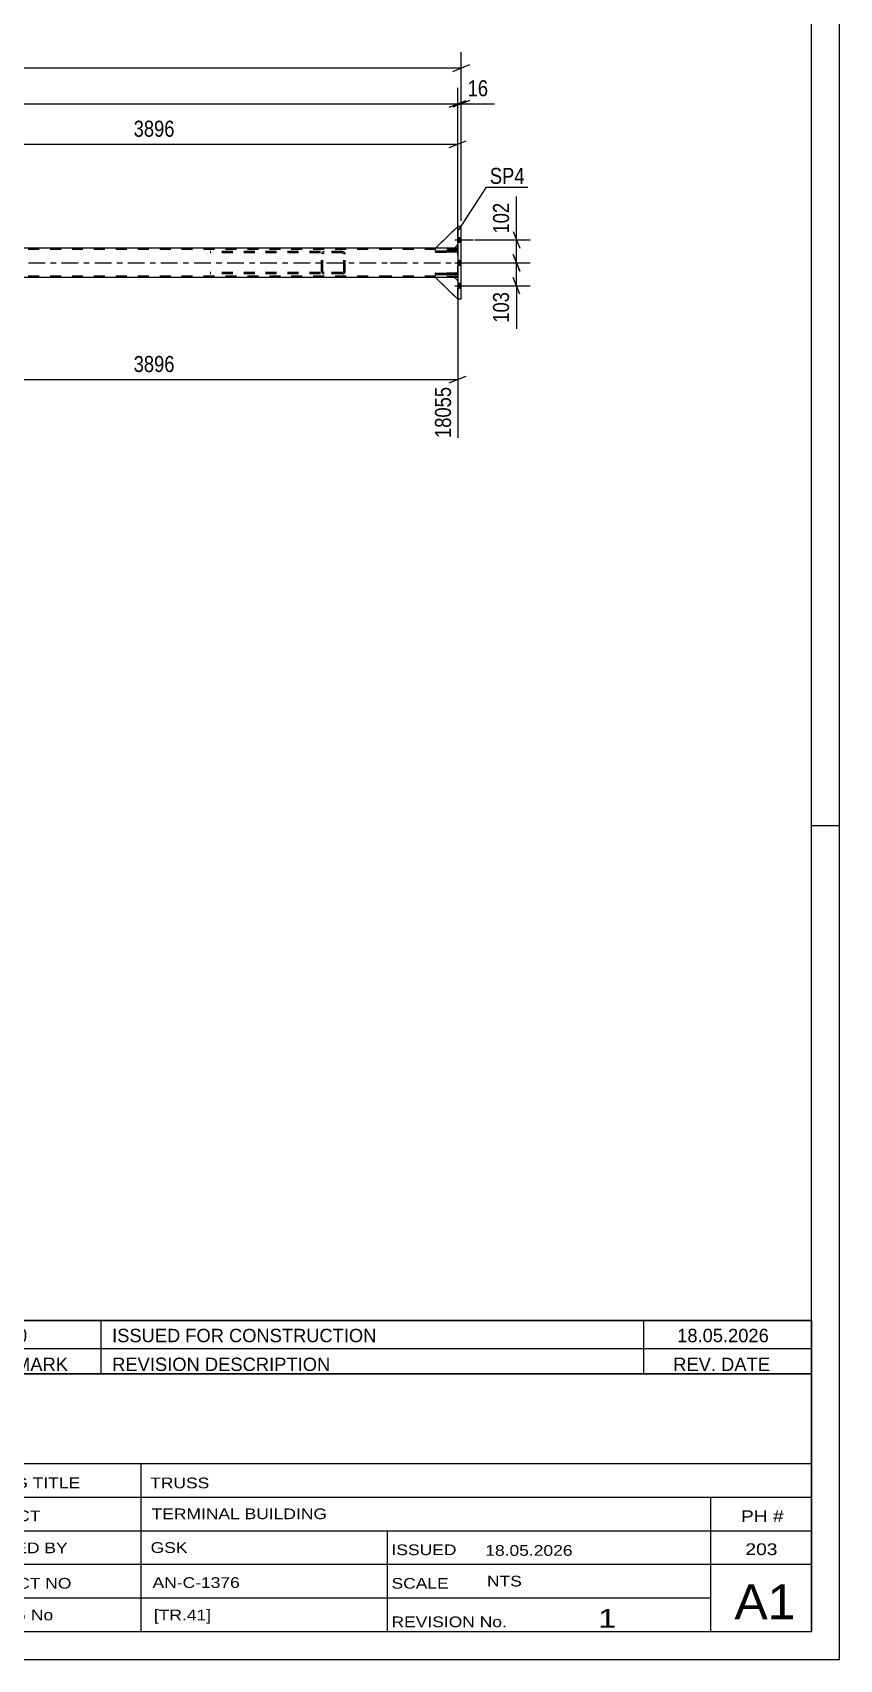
# Model space of a CAD drawing. Header units: millimetres. Extents: x 0 to 841, y 0 to 594.
# Drawn here: x 696.8 to 841, y 0 to 290.7 of the extents above; entities that cross this region are included whole.
import ezdxf

# ---------------------------------------------------------------- set-up
doc = ezdxf.new("R2010")
doc.units = ezdxf.units.MM
doc.linetypes.add('DXK_LINE_DOT2', pattern=[3.9198, 1.9599, -1.9599])
doc.linetypes.add('DXK_LINE_DOT3', pattern=[5.9187, 2.979, -0.9799, 0.9799, -0.9799])
doc.styles.add('Arial Narrow', font='ARIALN.TTF', dxfattribs={"height": 0.2})

# ---------------------------------------------------------------- blocks, each defined once
blk = doc.blocks.new('Unknown-247343380-1135 - 18088')
at = {"color": 5, "linetype": 'Continuous'}
for p, q in [((841, 0), (841, 594)), ((836, 5), (836, 589)), ((841, 149), (836, 149)), ((5, 5), (836, 5)), ((0, 0), (841, 0))]:
    blk.add_line(p, q, dxfattribs=at)
blk = doc.blocks.new('Part-247343380-4172 - 4156')
at = {"color": 7, "linetype": 'DXK_LINE_DOT2'}
for p, q in [((752.16, 251.59), (728.54, 251.59)), ((752.16, 251.35), (728.54, 251.35)), ((748.46, 251.29), (748.42, 251.11)), ((748.42, 248.07), (748.42, 251.11)), ((748.67, 251.11), (748.69, 251.2)), ((748.67, 248.07), (748.67, 251.11)), ((748.69, 251.2), (748.75, 251.28)), ((748.93, 251.59), (748.73, 251.55)), ((748.75, 251.28), (748.83, 251.33)), ((748.83, 251.33), (748.93, 251.35)), ((752.36, 251.55), (752.16, 251.59)), ((752.16, 251.35), (752.26, 251.33)), ((752.26, 251.33), (752.34, 251.28)), ((752.34, 251.28), (752.4, 251.2)), ((752.4, 251.2), (752.42, 251.11)), ((752.42, 248.07), (752.42, 251.11)), ((752.67, 251.11), (752.63, 251.29)), ((752.67, 248.07), (752.67, 251.11)), ((752.16, 247.83), (728.54, 247.83)), ((752.16, 247.59), (728.54, 247.59)), ((748.42, 248.07), (748.46, 247.89)), ((748.69, 247.98), (748.67, 248.07)), ((748.75, 247.9), (748.69, 247.98)), ((748.73, 247.63), (748.93, 247.59)), ((748.83, 247.85), (748.75, 247.9)), ((748.93, 247.83), (748.83, 247.85)), ((752.26, 247.85), (752.16, 247.83)), ((752.16, 247.59), (752.36, 247.63)), ((752.34, 247.9), (752.26, 247.85)), ((752.4, 247.98), (752.34, 247.9)), ((752.42, 248.07), (752.4, 247.98)), ((752.63, 247.89), (752.67, 248.07))]:
    blk.add_line(p, q, dxfattribs=at)
for centre, start, end in [((748.91, 251.09), 110.7583, 155.68), ((752.18, 251.09), 24.32, 69.2417), ((748.91, 248.09), 204.32, 249.2417), ((752.18, 248.09), 290.7583, 335.68)]:
    blk.add_arc(centre, 0.496, start, end, dxfattribs=at)
blk = doc.blocks.new('Part-247343380-4177 - 4156')
at = {"color": 2, "linetype": 'Continuous'}
for p, q in [((773.41, 256.09), (772.77, 256.09)), ((772.77, 256.09), (772.77, 243.09)), ((773.41, 243.09), (773.41, 256.09)), ((773.41, 243.09), (772.77, 243.09))]:
    blk.add_line(p, q, dxfattribs=at)
at = {"color": 7, "linetype": 'DXK_LINE_DOT2'}
for p, q in [((772.77, 243.09), (772.77, 256.09)), ((773.41, 243.09), (773.41, 256.09))]:
    blk.add_line(p, q, dxfattribs=at)
blk = doc.blocks.new('Part-247343380-4390 - 4156')
at = {"color": 7, "linetype": 'DXK_LINE_DOT2'}
for p, q in [((772.17, 246.95), (768.77, 246.95)), ((768.77, 246.95), (772.77, 243.09)), ((772.77, 246.35), (772.17, 246.95)), ((772.77, 243.09), (772.77, 246.35))]:
    blk.add_line(p, q, dxfattribs=at)
blk = doc.blocks.new('Part-247343380-4376 - 4156')
at = {"color": 2, "linetype": 'Continuous'}
for p, q in [((768.77, 251.71), (772.77, 251.71)), ((768.77, 251.47), (768.77, 251.71)), ((772.77, 251.47), (768.77, 251.47)), ((772.77, 251.71), (772.77, 251.47))]:
    blk.add_line(p, q, dxfattribs=at)
at = {"color": 7, "linetype": 'DXK_LINE_DOT2'}
for p, q in [((772.17, 251.47), (772.17, 251.71)), ((772.77, 251.47), (772.77, 251.71))]:
    blk.add_line(p, q, dxfattribs=at)
blk = doc.blocks.new('Part-247343380-4369 - 4156')
at = {"color": 7, "linetype": 'DXK_LINE_DOT2'}
for p, q in [((760.67, 251.99), (97.93, 251.99)), ((772.77, 251.99), (760.77, 251.99)), ((772.77, 252.23), (772.77, 246.95)), ((760.67, 247.19), (97.93, 247.19)), ((772.77, 247.19), (760.77, 247.19)), ((772.77, 246.95), (772.77, 246.99))]:
    blk.add_line(p, q, dxfattribs=at)
at = {"color": 2, "linetype": 'Continuous'}
for p, q in [((760.67, 252.23), (243.75, 252.23)), ((772.77, 252.23), (760.77, 252.23)), ((760.67, 246.95), (669.43, 246.95)), ((772.77, 246.95), (760.77, 246.95))]:
    blk.add_line(p, q, dxfattribs=at)
at = {"color": 7, "linetype": 'DXK_LINE_DOT3'}
for p, q in [((98.27, 249.59), (760.67, 249.59)), ((760.77, 249.59), (772.77, 249.59))]:
    blk.add_line(p, q, dxfattribs=at)
blk = doc.blocks.new('Part-247343380-4373 - 4156')
at = {"color": 2, "linetype": 'Continuous'}
for p, q in [((768.77, 247.71), (772.77, 247.71)), ((768.77, 247.47), (768.77, 247.71)), ((772.77, 247.47), (768.77, 247.47)), ((772.77, 247.71), (772.77, 247.47))]:
    blk.add_line(p, q, dxfattribs=at)
at = {"color": 7, "linetype": 'DXK_LINE_DOT2'}
for p, q in [((772.17, 247.47), (772.17, 247.71)), ((772.77, 247.47), (772.77, 247.71))]:
    blk.add_line(p, q, dxfattribs=at)
blk = doc.blocks.new('Part-247343380-4377 - 4156')
at = {"color": 7, "linetype": 'DXK_LINE_DOT2'}
for p, q in [((772.77, 247.71), (768.77, 247.71)), ((768.77, 247.71), (768.77, 247.47)), ((768.77, 247.47), (772.77, 247.47)), ((772.17, 247.47), (772.17, 247.71)), ((772.77, 247.47), (772.77, 247.71)), ((772.77, 247.71), (772.77, 247.47))]:
    blk.add_line(p, q, dxfattribs=at)
blk = doc.blocks.new('Part-247343380-4380 - 4156')
at = {"color": 7, "linetype": 'DXK_LINE_DOT2'}
for p, q in [((772.77, 251.71), (768.77, 251.71)), ((768.77, 251.71), (768.77, 251.47)), ((768.77, 251.47), (772.77, 251.47)), ((772.17, 251.47), (772.17, 251.71)), ((772.77, 251.47), (772.77, 251.71)), ((772.77, 251.71), (772.77, 251.47))]:
    blk.add_line(p, q, dxfattribs=at)
blk = doc.blocks.new('Part-247343380-4383 - 4156')
at = {"color": 2, "linetype": 'Continuous'}
for p, q in [((772.77, 256.09), (768.77, 252.23)), ((772.77, 252.83), (772.17, 252.23))]:
    blk.add_line(p, q, dxfattribs=at)
at = {"color": 7, "linetype": 'DXK_LINE_DOT2'}
for p, q in [((772.77, 256.09), (772.77, 252.83)), ((772.77, 256.09), (772.77, 256.09)), ((772.77, 256.09), (772.77, 256.09)), ((772.17, 252.23), (768.77, 252.23))]:
    blk.add_line(p, q, dxfattribs=at)
blk = doc.blocks.new('Part-247343380-4386 - 4156')
at = {"color": 7, "linetype": 'DXK_LINE_DOT2'}
for p, q in [((768.77, 252.23), (772.77, 256.09)), ((772.77, 256.09), (772.77, 252.83)), ((772.17, 252.23), (768.77, 252.23)), ((772.77, 252.83), (772.17, 252.23))]:
    blk.add_line(p, q, dxfattribs=at)
blk = doc.blocks.new('Part-247343380-4389 - 4156')
at = {"color": 2, "linetype": 'Continuous'}
for p, q in [((772.77, 243.09), (768.77, 246.95)), ((772.77, 246.35), (772.17, 246.95))]:
    blk.add_line(p, q, dxfattribs=at)
at = {"color": 7, "linetype": 'DXK_LINE_DOT2'}
for p, q in [((772.17, 246.95), (768.77, 246.95)), ((772.77, 243.09), (772.77, 246.35)), ((772.77, 243.09), (772.77, 243.09)), ((772.77, 243.09), (772.77, 243.09))]:
    blk.add_line(p, q, dxfattribs=at)
blk = doc.blocks.new('Bolt-247343380-4391 - 4156')
at = {"linetype": 'Continuous'}
for points in [[(772.77, 254.13), (772.77, 253.25), (773.41, 253.25), (773.41, 254.13)], [(772.77, 254.13), (772.77, 253.25), (773.41, 253.25), (773.41, 254.13)], [(772.77, 254.13), (772.77, 253.25), (773.41, 253.25), (773.41, 254.13)], [(772.77, 250.05), (772.77, 249.17), (773.41, 249.17), (773.41, 250.05)], [(772.77, 250.05), (772.77, 249.17), (773.41, 249.17), (773.41, 250.05)], [(772.77, 245.93), (772.77, 245.05), (773.41, 245.05), (773.41, 245.93)], [(772.77, 245.93), (772.77, 245.05), (773.41, 245.05), (773.41, 245.93)], [(772.77, 245.93), (772.77, 245.05), (773.41, 245.05), (773.41, 245.93)]]:
    blk.add_hatch(color=1, dxfattribs=at).paths.add_polyline_path(points)
at = {"color": 1, "linetype": 'Continuous'}
for p, q in [((772.25, 253.69), (775.57, 253.69)), ((772.25, 253.69), (775.57, 253.69)), ((772.25, 253.69), (775.57, 253.69)), ((772.77, 254.13), (773.41, 254.13)), ((772.77, 254.13), (773.41, 254.13)), ((772.77, 254.13), (773.41, 254.13)), ((772.77, 253.25), (773.41, 253.25)), ((772.77, 253.25), (773.41, 253.25)), ((772.77, 253.25), (773.41, 253.25)), ((772.77, 250.05), (773.41, 250.05)), ((772.77, 250.05), (773.41, 250.05)), ((772.25, 249.61), (775.57, 249.61)), ((772.25, 249.61), (775.57, 249.61)), ((772.77, 249.17), (773.41, 249.17)), ((772.77, 249.17), (773.41, 249.17)), ((772.25, 245.49), (775.57, 245.49)), ((772.25, 245.49), (775.57, 245.49)), ((772.25, 245.49), (775.57, 245.49)), ((772.77, 245.93), (773.41, 245.93)), ((772.77, 245.93), (773.41, 245.93)), ((772.77, 245.93), (773.41, 245.93)), ((772.77, 245.05), (773.41, 245.05)), ((772.77, 245.05), (773.41, 245.05)), ((772.77, 245.05), (773.41, 245.05))]:
    blk.add_line(p, q, dxfattribs=at)
blk = doc.blocks.new('StraightDimension-247343380-4450 - 4156')
at = {"color": 7, "linetype": 'Continuous'}
for p, q in [((664.23, 261.63), (664.23, 273.62)), ((772.77, 253.23), (772.77, 273.62)), ((665.73, 271.37), (662.73, 270.17)), ((664.23, 270.77), (772.77, 270.77)), ((771.27, 270.17), (774.27, 271.37))]:
    blk.add_line(p, q, dxfattribs=at)
at = {"color": 0}
blk.add_wipeout([(722.76, 271.52), (722.76, 275.72), (714.25, 275.72), (714.25, 271.52)], dxfattribs=at)
at = {"color": 3, "style": 'Arial Narrow'}
blk.add_text('3896', height=2.863, dxfattribs=at).set_placement((714.85, 272.12))
blk = doc.blocks.new('StraightDimension-247343380-4443 - 4156')
at = {"color": 7, "linetype": 'Continuous'}
for p, q in [((771.91, 283.8), (774.91, 285)), ((773.41, 257.09), (773.41, 287.25)), ((96.63, 284.4), (773.41, 284.4))]:
    blk.add_line(p, q, dxfattribs=at)
blk = doc.blocks.new('StraightDimension-247343380-4486 - 4156')
at = {"color": 7, "linetype": 'Continuous'}
for p, q in [((772.77, 245.95), (772.77, 218.28)), ((664.23, 237.55), (664.23, 218.28)), ((665.73, 229.32), (662.73, 228.12)), ((664.23, 228.72), (772.77, 228.72)), ((771.27, 228.12), (774.27, 229.32))]:
    blk.add_line(p, q, dxfattribs=at)
at = {"color": 0}
blk.add_wipeout([(722.76, 229.47), (722.76, 233.67), (714.25, 233.67), (714.25, 229.47)], dxfattribs=at)
at = {"color": 0, "linetype": 'Continuous'}
blk.add_wipeout([(772.17, 228.02), (767.97, 228.02), (767.97, 217.68), (772.17, 217.68)], dxfattribs=at)
at = {"color": 3, "style": 'Arial Narrow'}
blk.add_text('3896', height=2.863, dxfattribs=at).set_placement((714.85, 230.07))
at = {"color": 3, "linetype": 'Continuous', "style": 'Arial Narrow'}
blk.add_text('18055', height=2.863, rotation=90.0002, dxfattribs=at).set_placement((771.57, 218.28))
blk = doc.blocks.new('StraightDimension-247343380-4508 - 4156')
at = {"color": 7, "linetype": 'Continuous'}
for p, q in [((772.77, 257.09), (772.77, 280.85)), ((773.41, 257.09), (773.41, 280.85)), ((771.27, 277.4), (774.27, 278.6)), ((774.91, 278.6), (771.91, 277.4)), ((772.77, 278), (773.41, 278))]:
    blk.add_line(p, q, dxfattribs=at)
at = {"color": 0}
blk.add_wipeout([(778.79, 278.75), (778.79, 282.95), (773.94, 282.95), (773.94, 278.75)], dxfattribs=at)
at = {"color": 7, "linetype": 'Continuous'}
blk.add_line((773.41, 278), (779.32, 278), dxfattribs=at)
blk.add_line((773.41, 278), (779.32, 278), dxfattribs=at)
at = {"color": 3, "style": 'Arial Narrow'}
blk.add_text('16', height=2.863, dxfattribs=at).set_placement((774.54, 279.35))
blk = doc.blocks.new('StraightDimension-247343380-4515 - 4156')
at = {"color": 7, "linetype": 'Continuous'}
for p, q in [((772.77, 257.09), (772.77, 280.85)), ((97.26, 278), (772.77, 278)), ((771.27, 277.4), (774.27, 278.6))]:
    blk.add_line(p, q, dxfattribs=at)
blk = doc.blocks.new('StraightDimension-247343380-33615 - 4156')
at = {"color": 7, "linetype": 'Continuous'}
for p, q in [((775.81, 253.69), (785.69, 253.69)), ((782.69, 255.19), (783.89, 252.19)), ((783.29, 249.59), (783.29, 253.69)), ((783.89, 248.09), (782.69, 251.09)), ((775.49, 249.59), (785.69, 249.59))]:
    blk.add_line(p, q, dxfattribs=at)
at = {"color": 0}
blk.add_wipeout([(782.54, 260.9), (778.34, 260.9), (778.34, 254.22), (782.54, 254.22)], dxfattribs=at)
at = {"color": 7, "linetype": 'Continuous'}
blk.add_line((783.29, 253.69), (783.29, 261.42), dxfattribs=at)
blk.add_line((783.29, 253.69), (783.29, 261.42), dxfattribs=at)
at = {"color": 3, "style": 'Arial Narrow'}
blk.add_text('102', height=2.863, rotation=90.0002, dxfattribs=at).set_placement((781.94, 254.82))
blk = doc.blocks.new('StraightDimension-247343380-33616 - 4156')
at = {"color": 7, "linetype": 'Continuous'}
for p, q in [((782.69, 251.09), (783.89, 248.09)), ((775.49, 249.59), (785.69, 249.59)), ((783.29, 245.49), (783.29, 249.59)), ((775.49, 245.49), (785.69, 245.49)), ((783.89, 243.99), (782.69, 246.99))]:
    blk.add_line(p, q, dxfattribs=at)
at = {"color": 0}
blk.add_wipeout([(782.54, 244.97), (778.34, 244.97), (778.34, 238.28), (782.54, 238.28)], dxfattribs=at)
at = {"color": 7, "linetype": 'Continuous'}
blk.add_line((783.29, 245.49), (783.29, 237.76), dxfattribs=at)
blk.add_line((783.29, 245.49), (783.29, 237.76), dxfattribs=at)
at = {"color": 3, "style": 'Arial Narrow'}
blk.add_text('103', height=2.863, rotation=90.0002, dxfattribs=at).set_placement((781.94, 238.88))
blk = doc.blocks.new('Unknown-247343380-35597 - 18088')
at = {"color": 7, "linetype": 'Continuous'}
for p, q in [((676, 51.05), (676, 5)), ((676, 51.05), (836, 51.05)), ((836, 51), (836, 5)), ((676, 35), (836, 35)), ((716.14, 35), (716.14, 5)), ((676, 29), (836, 29)), ((818, 5.05), (818, 29.05)), ((676, 23), (836, 23)), ((760.14, 23), (760.14, 5)), ((676, 17), (836, 17)), ((676, 11), (818, 11)), ((676, 5), (836, 5))]:
    blk.add_line(p, q, dxfattribs=at)
at = {"color": 7, "style": 'Arial Narrow'}
for s, height, width, p in [('DRAWING TITLE', 1.9089, 1.425378, (680.88, 30.61)), ('TRUSS', 1.909, 1.425378, (717.81, 30.59)), ('CONTRACT', 1.909, 1.425378, (680.88, 24.71)), ('TERMINAL BUILDING', 1.9089, 1.425378, (718.06, 25.07)), ('MODELLED BY', 1.9089, 1.425378, (680.88, 18.98)), ('GSK', 1.909, 1.425378, (717.88, 19.04)), ('ISSUED', 1.909, 1.425378, (760.94, 18.64)), ('18.05.2026', 1.909, 1.425378, (777.69, 18.52)), ('CONTRACT NO', 1.9089, 1.425378, (680.88, 12.66)), ('AN-C-1376', 1.909, 1.425378, (718.23, 12.78)), ('SCALE', 1.909, 1.425378, (760.94, 12.65)), ('A1', 6.204, 1.25, (822.24, 7.2)), ('DRAWING No', 1.909, 1.425378, (680.56, 7)), ('[TR.41]', 1.909, 1.425378, (718.46, 6.99)), ('1', 3.34, 1.5, (797.91, 5.68)), ('REVISION No.', 1.9089, 1.425378, (760.94, 5.77))]:
    blk.add_text(s, height=height, dxfattribs=dict(at, width=width)).set_placement(p)
at = {"color": 7, "linetype": 'Continuous', "style": 'Arial Narrow'}
for s, height, width, p in [('PH #', 2.1, 1.42538, (823.4, 24.55)), ('203', 2.1, 1.42538, (824.19, 18.65)), ('NTS', 1.909, 1.425378, (778, 13.05))]:
    blk.add_text(s, height=height, dxfattribs=dict(at, width=width)).set_placement(p)
blk = doc.blocks.new('Unknown-247343380-35600 - 18088')
at = {"color": 7, "linetype": 'Continuous'}
for p, q in [((676, 60.55), (836, 60.55)), ((836, 60.55), (676, 60.55)), ((676, 60.55), (676, 55.55)), ((685, 60.55), (685, 55.55)), ((709, 60.55), (709, 55.55)), ((806, 60.55), (806, 55.55)), ((836, 60.55), (836, 55.55)), ((676, 55.55), (836, 55.55)), ((676, 55.55), (676, 51.05)), ((676, 55.55), (836, 55.55)), ((685, 55.55), (685, 51.05)), ((709, 55.55), (709, 51.05)), ((806, 55.55), (806, 51.05)), ((836, 55.55), (836, 51.05)), ((836, 51.05), (676, 51.05))]:
    blk.add_line(p, q, dxfattribs=at)
at = {"color": 7, "linetype": 'Continuous', "style": 'Arial Narrow'}
for s, height, width, p in [('1', 2.39, 1.196471, (679.16, 56.7)), ('0', 2.39, 1.196471, (694, 56.7)), ('ISSUED FOR CONSTRUCTION', 2.3861, 1.196471, (711, 56.7)), ('18.05.2026', 2.386, 1.196471, (812, 56.7)), ('No', 2.386, 1.2, (677.54, 51.55)), ('REV MARK', 2.386, 1.2, (686, 51.55)), ('REVISION DESCRIPTION', 2.3861, 1.2, (711, 51.55)), ('REV. DATE', 2.386, 1.2, (811.28, 51.55))]:
    blk.add_text(s, height=height, dxfattribs=dict(at, width=width)).set_placement(p)
blk = doc.blocks.new('Mark-247343380-4173 - 4156')
at = {"color": 0}
blk.add_wipeout([(784.72, 263.69), (784.72, 266.69), (778.51, 266.69), (778.51, 263.69)], dxfattribs=at)
blk.add_wipeout([(784.72, 263.69), (784.72, 266.69), (778.51, 266.69), (778.51, 263.69)], dxfattribs=at)
at = {"color": 30, "linetype": 'Continuous'}
for p, q in [((772.99, 255.48), (777.91, 263.09)), ((777.91, 263.09), (785.32, 263.09))]:
    blk.add_line(p, q, dxfattribs=at)
at = {"color": 3, "style": 'Arial Narrow'}
blk.add_text('SP4', height=2.863, dxfattribs=at).set_placement((778.51, 263.69))

msp = doc.modelspace()

# ---------------------------------------------------------------- block references
for name in ['Unknown-247343380-1135 - 18088', 'Part-247343380-4383 - 4156', 'Part-247343380-4386 - 4156', 'Part-247343380-4177 - 4156', 'Bolt-247343380-4391 - 4156', 'Part-247343380-4369 - 4156', 'Part-247343380-4172 - 4156', 'Part-247343380-4376 - 4156', 'Part-247343380-4380 - 4156', 'Part-247343380-4373 - 4156', 'Part-247343380-4377 - 4156', 'Part-247343380-4390 - 4156', 'Part-247343380-4389 - 4156', 'Unknown-247343380-35600 - 18088', 'Unknown-247343380-35597 - 18088']:
    msp.add_blockref(name, (0, 0))

# ---------------------------------------------------------------- next in the draw order: block references
for name in ['StraightDimension-247343380-4450 - 4156', 'StraightDimension-247343380-4486 - 4156']:
    msp.add_blockref(name, (0, 0))

# ---------------------------------------------------------------- next in the draw order: block references
msp.add_blockref('StraightDimension-247343380-4443 - 4156', (0, 0))

# ---------------------------------------------------------------- next in the draw order: block references
msp.add_blockref('StraightDimension-247343380-4508 - 4156', (0, 0))

# ---------------------------------------------------------------- next in the draw order: block references
msp.add_blockref('StraightDimension-247343380-4515 - 4156', (0, 0))

# ---------------------------------------------------------------- next in the draw order: block references
msp.add_blockref('StraightDimension-247343380-33615 - 4156', (0, 0))

# ---------------------------------------------------------------- next in the draw order: block references
for name in ['Mark-247343380-4173 - 4156', 'StraightDimension-247343380-33616 - 4156']:
    msp.add_blockref(name, (0, 0))

doc.saveas('drawing.dxf')
